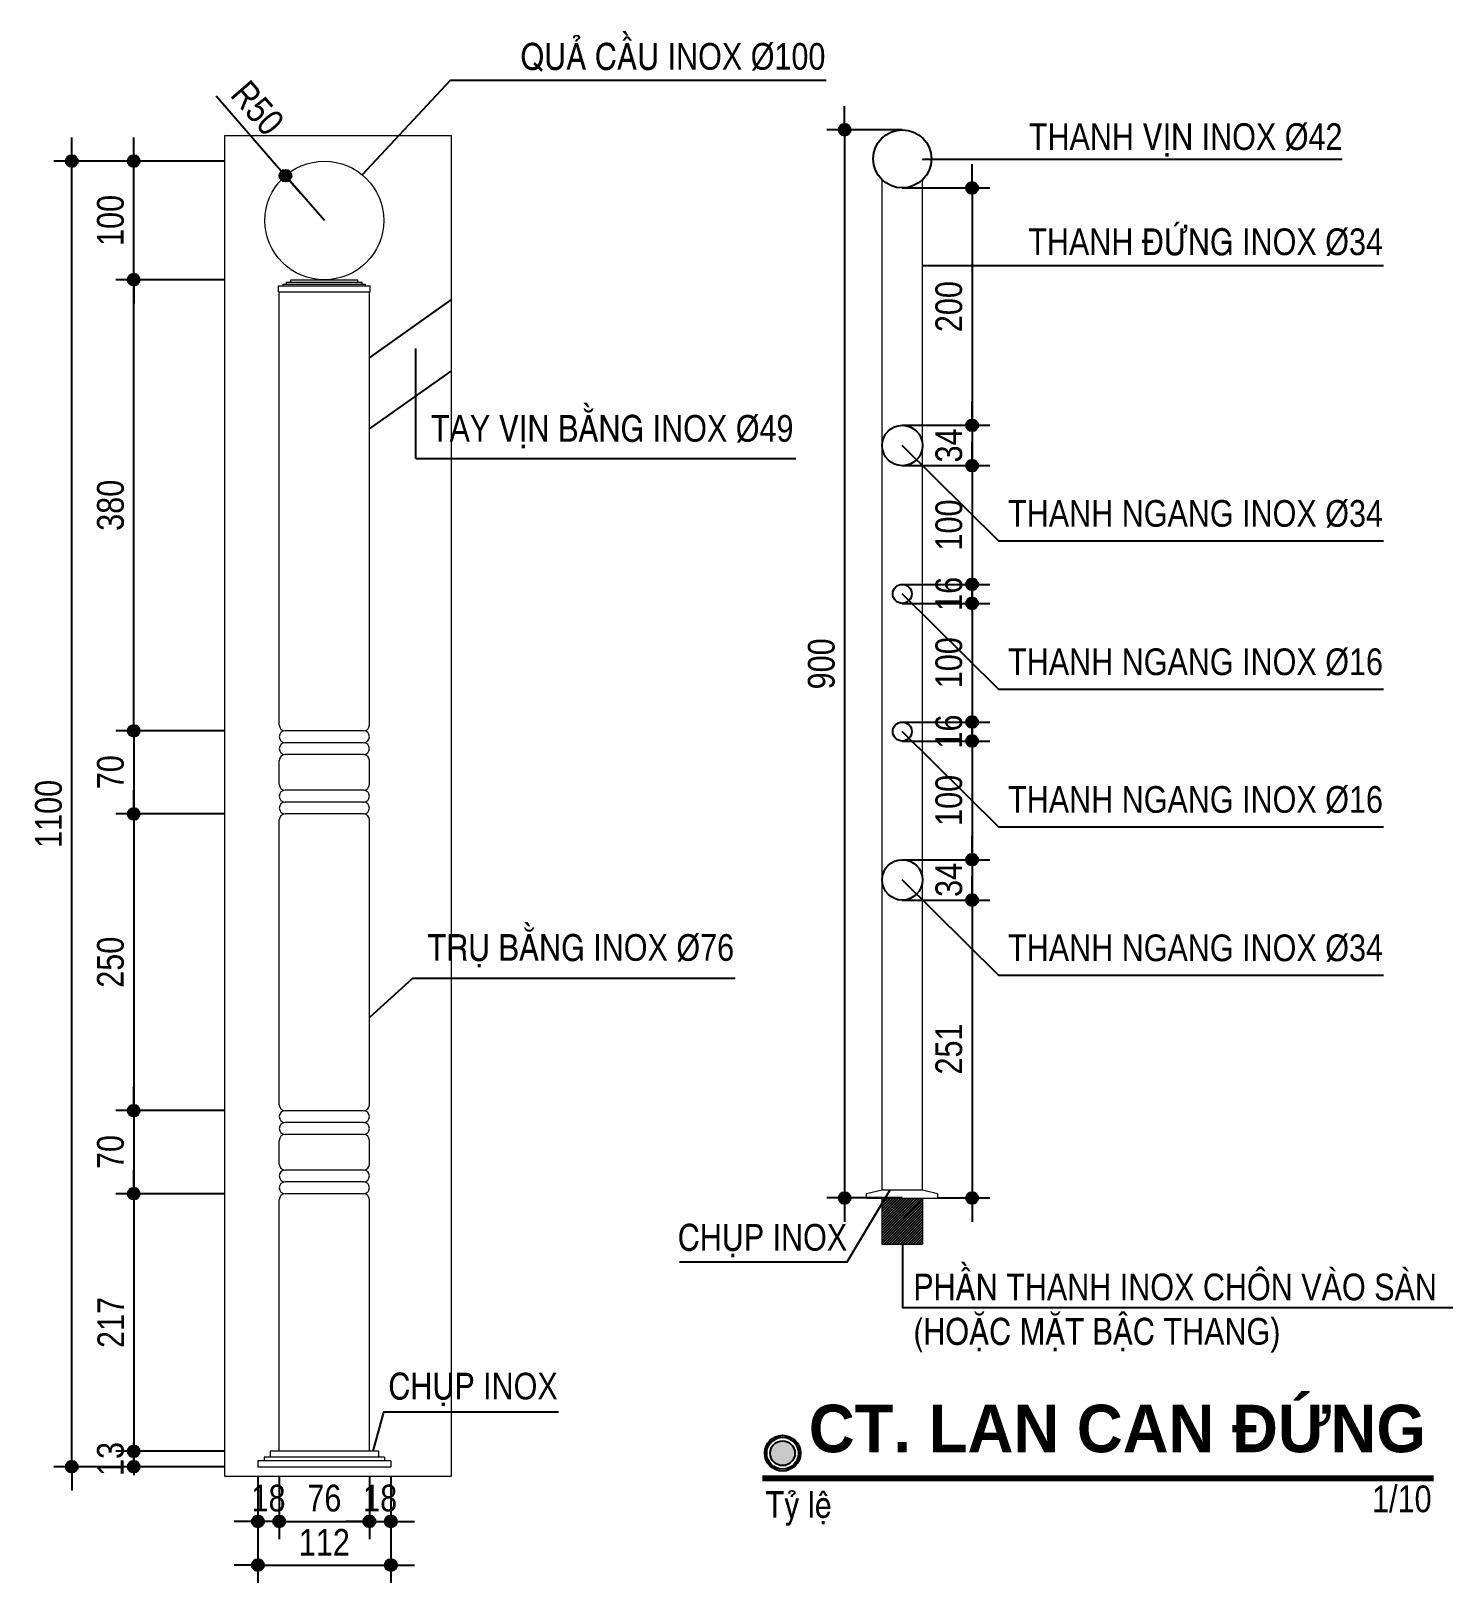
# Model space of a CAD drawing. Header units: millimetres. Extents: x 15144 to 68983, y 5333 to 52444.
# Drawn here: x 39864 to 51843, y 24229 to 37304 of the extents above; entities that cross this region are included whole.
import ezdxf

# ---------------------------------------------------------------- set-up
doc = ezdxf.new("R2010")
doc.units = ezdxf.units.MM
doc.linetypes.add('ACAD_ISO02W100', pattern=[15, 12, -3])
doc.linetypes.add('HIDDEN', pattern=[0.375, 0.25, -0.125])
for name, color, linetype in [('DIM', 1, 'Continuous'), ('HACTH', 8, 'Continuous'), ('netthay', 2, 'Continuous'), ('TEXT', 7, 'Continuous'), ('TUONG', 131, 'Continuous')]:
    doc.layers.add(name, color=color, linetype=linetype)
doc.layers.add('NET-THAY', color=2, linetype='Continuous', lineweight=13)
doc.layers.add('TRUC', color=24, linetype='Continuous', lineweight=0)
doc.styles.add('SWISS-CONDENSE', font='')
doc.styles.add('VNI-HELVE-CONDENSEN', font='')
doc.styles.get('SWISS-CONDENSE').set_extended_font_data('VNI-Swiss-Condense')
doc.styles.get('VNI-HELVE-CONDENSEN').set_extended_font_data('VNI-Helve-Condense')
doc.dimstyles.new('D10', dxfattribs={"dimtxt": 225, "dimasz": 2, "dimexe": 150, "dimexo": 0, "dimgap": 80, "dimtad": 1, "dimlfac": 0.1, "dimzin": 13, "dimdsep": 46, "dimtxsty": 'VNI-HELVE-CONDENSEN', "dimblk": 'D50', "dimcen": 0, "dimclrd": 1, "dimclre": 1, "dimclrt": 7, "dimadec": 0, "dimazin": 0, "dimtfac": 1, "dimtmove": 0, "dimatfit": 3, "dimldrblk": 'D50', "dimfxl": 1, "dimtolj": 1, "dimtzin": 13, "dimarcsym": 0})

# ---------------------------------------------------------------- blocks, each defined once
blk = doc.blocks.new('D50')
at = {"layer": 'DIM'}
blk.add_hatch(color=256, dxfattribs=at).paths.add_polyline_path([(25, 0, 1), (-25, 0, 1)])
blk.add_line((25, 0), (100, 0), dxfattribs=at)
blk.add_circle((0, 0), 25, dxfattribs=at)
blk = doc.blocks.new('*D464')
at = {"layer": 'DEFPOINTS', "color": 0, "transparency": 16777216}
for p in [(47204, 35982), (47204, 33982), (47792, 33982)]:
    blk.add_point(p, dxfattribs=at)
at = {"layer": 'DIM', "color": 1, "lineweight": -2, "transparency": 16777216}
for p, q in [((47204, 35982), (47942, 35982)), ((47792, 35980), (47792, 33984)), ((47204, 33982), (47942, 33982))]:
    blk.add_line(p, q, dxfattribs=at)
at = {"layer": 'DIM', "color": 1, "lineweight": -2, "transparency": 16777216, "xscale": 2, "yscale": 2, "zscale": 2}
for p, rotation in [((47792, 35982), 90), ((47792, 33982), 270)]:
    blk.add_blockref('D50', p, dxfattribs=dict(at, rotation=rotation))
at = {"layer": 'DIM', "color": 7, "transparency": 16777216, "insert": (47597, 34982), "char_height": 225, "attachment_point": 5, "rotation": 90, "style": 'VNI-HELVE-CONDENSEN'}
blk.add_mtext('\\A1;200', dxfattribs=at)
blk = doc.blocks.new('*D465')
at = {"layer": 'DEFPOINTS', "color": 0, "transparency": 16777216}
for p in [(47204, 33982), (47204, 33642), (47792, 33642)]:
    blk.add_point(p, dxfattribs=at)
at = {"layer": 'DIM', "color": 1, "lineweight": -2, "transparency": 16777216}
for p, q in [((47204, 33982), (47942, 33982)), ((47792, 33980), (47792, 33644)), ((47204, 33642), (47942, 33642))]:
    blk.add_line(p, q, dxfattribs=at)
at = {"layer": 'DIM', "color": 1, "lineweight": -2, "transparency": 16777216, "xscale": 2, "yscale": 2, "zscale": 2}
for p, rotation in [((47792, 33982), 90), ((47792, 33642), 270)]:
    blk.add_blockref('D50', p, dxfattribs=dict(at, rotation=rotation))
at = {"layer": 'DIM', "color": 7, "transparency": 16777216, "insert": (47597, 33812), "char_height": 225, "attachment_point": 5, "rotation": 90, "style": 'VNI-HELVE-CONDENSEN'}
blk.add_mtext('\\A1;34', dxfattribs=at)
blk = doc.blocks.new('*D466')
at = {"layer": 'DEFPOINTS', "color": 0, "transparency": 16777216}
for p in [(47204, 33642), (47204, 32642), (47792, 32642)]:
    blk.add_point(p, dxfattribs=at)
at = {"layer": 'DIM', "color": 1, "lineweight": -2, "transparency": 16777216}
for p, q in [((47204, 33642), (47942, 33642)), ((47792, 33640), (47792, 32644)), ((47204, 32642), (47942, 32642))]:
    blk.add_line(p, q, dxfattribs=at)
at = {"layer": 'DIM', "color": 1, "lineweight": -2, "transparency": 16777216, "xscale": 2, "yscale": 2, "zscale": 2}
for p, rotation in [((47792, 33642), 90), ((47792, 32642), 270)]:
    blk.add_blockref('D50', p, dxfattribs=dict(at, rotation=rotation))
at = {"layer": 'DIM', "color": 7, "transparency": 16777216, "insert": (47597, 33142), "char_height": 225, "attachment_point": 5, "rotation": 90, "style": 'VNI-HELVE-CONDENSEN'}
blk.add_mtext('\\A1;100', dxfattribs=at)
blk = doc.blocks.new('*D467')
at = {"layer": 'DEFPOINTS', "color": 0, "transparency": 16777216}
for p in [(47204, 32642), (47204, 32482), (47792, 32482)]:
    blk.add_point(p, dxfattribs=at)
at = {"layer": 'DIM', "color": 1, "lineweight": -2, "transparency": 16777216}
for p, q in [((47204, 32642), (47942, 32642)), ((47792, 32644), (47792, 32646)), ((47792, 32642), (47792, 32482)), ((47204, 32482), (47942, 32482)), ((47792, 32480), (47792, 32478))]:
    blk.add_line(p, q, dxfattribs=at)
at = {"layer": 'DIM', "color": 1, "lineweight": -2, "transparency": 16777216, "xscale": 2, "yscale": 2, "zscale": 2}
for p, rotation in [((47792, 32642), 270), ((47792, 32482), 90)]:
    blk.add_blockref('D50', p, dxfattribs=dict(at, rotation=rotation))
at = {"layer": 'DIM', "color": 7, "transparency": 16777216, "insert": (47597, 32562), "char_height": 225, "attachment_point": 5, "rotation": 90, "style": 'VNI-HELVE-CONDENSEN'}
blk.add_mtext('\\A1;16', dxfattribs=at)
blk = doc.blocks.new('*D468')
at = {"layer": 'DEFPOINTS', "color": 0, "transparency": 16777216}
for p in [(47204, 32482), (47204, 31482), (47792, 31482)]:
    blk.add_point(p, dxfattribs=at)
at = {"layer": 'DIM', "color": 1, "lineweight": -2, "transparency": 16777216}
for p, q in [((47204, 32482), (47942, 32482)), ((47792, 32480), (47792, 31484)), ((47204, 31482), (47942, 31482))]:
    blk.add_line(p, q, dxfattribs=at)
at = {"layer": 'DIM', "color": 1, "lineweight": -2, "transparency": 16777216, "xscale": 2, "yscale": 2, "zscale": 2}
for p, rotation in [((47792, 32482), 90), ((47792, 31482), 270)]:
    blk.add_blockref('D50', p, dxfattribs=dict(at, rotation=rotation))
at = {"layer": 'DIM', "color": 7, "transparency": 16777216, "insert": (47597, 31982), "char_height": 225, "attachment_point": 5, "rotation": 90, "style": 'VNI-HELVE-CONDENSEN'}
blk.add_mtext('\\A1;100', dxfattribs=at)
blk = doc.blocks.new('*D469')
at = {"layer": 'DEFPOINTS', "color": 0, "transparency": 16777216}
for p in [(47204, 31482), (47204, 31322), (47792, 31322)]:
    blk.add_point(p, dxfattribs=at)
at = {"layer": 'DIM', "color": 1, "lineweight": -2, "transparency": 16777216}
for p, q in [((47204, 31482), (47942, 31482)), ((47792, 31484), (47792, 31486)), ((47792, 31482), (47792, 31322)), ((47204, 31322), (47942, 31322)), ((47792, 31320), (47792, 31318))]:
    blk.add_line(p, q, dxfattribs=at)
at = {"layer": 'DIM', "color": 1, "lineweight": -2, "transparency": 16777216, "xscale": 2, "yscale": 2, "zscale": 2}
for p, rotation in [((47792, 31482), 270), ((47792, 31322), 90)]:
    blk.add_blockref('D50', p, dxfattribs=dict(at, rotation=rotation))
at = {"layer": 'DIM', "color": 7, "transparency": 16777216, "insert": (47597, 31402), "char_height": 225, "attachment_point": 5, "rotation": 90, "style": 'VNI-HELVE-CONDENSEN'}
blk.add_mtext('\\A1;16', dxfattribs=at)
blk = doc.blocks.new('*D470')
at = {"layer": 'DEFPOINTS', "color": 0, "transparency": 16777216}
for p in [(47204, 31322), (47204, 30322), (47792, 30322)]:
    blk.add_point(p, dxfattribs=at)
at = {"layer": 'DIM', "color": 1, "lineweight": -2, "transparency": 16777216}
for p, q in [((47204, 31322), (47942, 31322)), ((47792, 31320), (47792, 30324)), ((47204, 30322), (47942, 30322))]:
    blk.add_line(p, q, dxfattribs=at)
at = {"layer": 'DIM', "color": 1, "lineweight": -2, "transparency": 16777216, "xscale": 2, "yscale": 2, "zscale": 2}
for p, rotation in [((47792, 31322), 90), ((47792, 30322), 270)]:
    blk.add_blockref('D50', p, dxfattribs=dict(at, rotation=rotation))
at = {"layer": 'DIM', "color": 7, "transparency": 16777216, "insert": (47597, 30822), "char_height": 225, "attachment_point": 5, "rotation": 90, "style": 'VNI-HELVE-CONDENSEN'}
blk.add_mtext('\\A1;100', dxfattribs=at)
blk = doc.blocks.new('*D471')
at = {"layer": 'DEFPOINTS', "color": 0, "transparency": 16777216}
for p in [(47204, 30322), (47204, 29982), (47792, 29982)]:
    blk.add_point(p, dxfattribs=at)
at = {"layer": 'DIM', "color": 1, "lineweight": -2, "transparency": 16777216}
for p, q in [((47204, 30322), (47942, 30322)), ((47792, 30320), (47792, 29984)), ((47204, 29982), (47942, 29982))]:
    blk.add_line(p, q, dxfattribs=at)
at = {"layer": 'DIM', "color": 1, "lineweight": -2, "transparency": 16777216, "xscale": 2, "yscale": 2, "zscale": 2}
for p, rotation in [((47792, 30322), 90), ((47792, 29982), 270)]:
    blk.add_blockref('D50', p, dxfattribs=dict(at, rotation=rotation))
at = {"layer": 'DIM', "color": 7, "transparency": 16777216, "insert": (47597, 30152), "char_height": 225, "attachment_point": 5, "rotation": 90, "style": 'VNI-HELVE-CONDENSEN'}
blk.add_mtext('\\A1;34', dxfattribs=at)
blk = doc.blocks.new('*D472')
at = {"layer": 'DEFPOINTS', "color": 0, "transparency": 16777216}
for p in [(47204, 29982), (47502, 27472), (47792, 27472)]:
    blk.add_point(p, dxfattribs=at)
at = {"layer": 'DIM', "color": 1, "lineweight": -2, "transparency": 16777216}
for p, q in [((47204, 29982), (47942, 29982)), ((47792, 29980), (47792, 27474)), ((47502, 27472), (47942, 27472))]:
    blk.add_line(p, q, dxfattribs=at)
at = {"layer": 'DIM', "color": 1, "lineweight": -2, "transparency": 16777216, "xscale": 2, "yscale": 2, "zscale": 2}
for p, rotation in [((47792, 29982), 90), ((47792, 27472), 270)]:
    blk.add_blockref('D50', p, dxfattribs=dict(at, rotation=rotation))
at = {"layer": 'DIM', "color": 7, "transparency": 16777216, "insert": (47597, 28727), "char_height": 225, "attachment_point": 5, "rotation": 90, "style": 'VNI-HELVE-CONDENSEN'}
blk.add_mtext('\\A1;251', dxfattribs=at)
blk = doc.blocks.new('*D473')
at = {"layer": 'DEFPOINTS', "color": 0, "transparency": 16777216}
for p in [(47204, 36472), (46718, 27472), (47204, 27472)]:
    blk.add_point(p, dxfattribs=at)
at = {"layer": 'DIM', "color": 1, "lineweight": -2, "transparency": 16777216}
for p, q in [((47204, 36472), (46568, 36472)), ((46718, 36470), (46718, 27474)), ((47204, 27472), (46568, 27472))]:
    blk.add_line(p, q, dxfattribs=at)
at = {"layer": 'DIM', "color": 1, "lineweight": -2, "transparency": 16777216, "xscale": 2, "yscale": 2, "zscale": 2}
for p, rotation in [((46718, 36472), 90), ((46718, 27472), 270)]:
    blk.add_blockref('D50', p, dxfattribs=dict(at, rotation=rotation))
at = {"layer": 'DIM', "color": 7, "transparency": 16777216, "insert": (46523, 31972), "char_height": 225, "attachment_point": 5, "rotation": 90, "style": 'VNI-HELVE-CONDENSEN'}
blk.add_mtext('\\A1;900', dxfattribs=at)
blk = doc.blocks.new('*D506')
at = {"layer": 'DEFPOINTS', "color": 0, "linetype": 'ACAD_ISO02W100', "ltscale": 1000, "transparency": 16777216}
for p in [(42007, 36085), (42335, 35708)]:
    blk.add_point(p, dxfattribs=at)
at = {"layer": 'DIM', "color": 1, "linetype": 'ACAD_ISO02W100', "lineweight": -2, "ltscale": 1000, "transparency": 16777216}
for p, q in [((41425, 36757), (42006, 36087)), ((42335, 35708), (42007, 36085))]:
    blk.add_line(p, q, dxfattribs=at)
at = {"layer": 'DIM', "color": 1, "linetype": 'ACAD_ISO02W100', "lineweight": -2, "ltscale": 1000, "transparency": 16777216, "xscale": 2, "yscale": 2, "zscale": 2, "rotation": 310.923132123354}
blk.add_blockref('D50', (42007, 36085), dxfattribs=at)
at = {"layer": 'DIM', "color": 7, "linetype": 'ACAD_ISO02W100', "ltscale": 1000, "transparency": 16777216, "insert": (41772, 36655), "char_height": 225, "attachment_point": 5, "rotation": 310.9231, "style": 'VNI-HELVE-CONDENSEN'}
blk.add_mtext('\\A1;R50', dxfattribs=at)
blk = doc.blocks.new('*D507')
at = {"layer": 'DEFPOINTS', "color": 0, "linetype": 'ACAD_ISO02W100', "ltscale": 1000, "transparency": 16777216}
for p in [(40729, 36208), (41496, 36208), (41496, 35208)]:
    blk.add_point(p, dxfattribs=at)
at = {"layer": 'DIM', "color": 1, "linetype": 'ACAD_ISO02W100', "lineweight": -2, "ltscale": 1000, "transparency": 16777216}
for p, q in [((41496, 36208), (40579, 36208)), ((40729, 35210), (40729, 36206)), ((41496, 35208), (40579, 35208))]:
    blk.add_line(p, q, dxfattribs=at)
at = {"layer": 'DIM', "color": 1, "linetype": 'ACAD_ISO02W100', "lineweight": -2, "ltscale": 1000, "transparency": 16777216, "xscale": 2, "yscale": 2, "zscale": 2}
for p, rotation in [((40729, 36208), 90), ((40729, 35208), 270)]:
    blk.add_blockref('D50', p, dxfattribs=dict(at, rotation=rotation))
at = {"layer": 'DIM', "color": 7, "linetype": 'ACAD_ISO02W100', "ltscale": 1000, "transparency": 16777216, "insert": (40534, 35708), "char_height": 225, "attachment_point": 5, "rotation": 90, "style": 'VNI-HELVE-CONDENSEN'}
blk.add_mtext('\\A1;100', dxfattribs=at)
blk = doc.blocks.new('*D508')
at = {"layer": 'DEFPOINTS', "color": 0, "linetype": 'ACAD_ISO02W100', "ltscale": 1000, "transparency": 16777216}
for p in [(41955, 25126), (42715, 25126), (42715, 24747)]:
    blk.add_point(p, dxfattribs=at)
at = {"layer": 'DIM', "color": 1, "linetype": 'ACAD_ISO02W100', "lineweight": -2, "ltscale": 1000, "transparency": 16777216}
for p, q in [((41955, 25126), (41955, 24597)), ((42715, 25126), (42715, 24597)), ((41957, 24747), (42713, 24747))]:
    blk.add_line(p, q, dxfattribs=at)
at = {"layer": 'DIM', "color": 1, "linetype": 'ACAD_ISO02W100', "lineweight": -2, "ltscale": 1000, "transparency": 16777216, "xscale": 2, "yscale": 2, "zscale": 2, "rotation": 180}
blk.add_blockref('D50', (41955, 24747), dxfattribs=at)
at = {"layer": 'DIM', "color": 1, "linetype": 'ACAD_ISO02W100', "lineweight": -2, "ltscale": 1000, "transparency": 16777216, "xscale": 2, "yscale": 2, "zscale": 2}
blk.add_blockref('D50', (42715, 24747), dxfattribs=at)
at = {"layer": 'DIM', "color": 7, "linetype": 'ACAD_ISO02W100', "ltscale": 1000, "transparency": 16777216, "insert": (42335, 24942), "char_height": 225, "attachment_point": 5, "style": 'VNI-HELVE-CONDENSEN'}
blk.add_mtext('\\A1;76', dxfattribs=at)
blk = doc.blocks.new('*D509')
at = {"layer": 'DEFPOINTS', "color": 0, "linetype": 'ACAD_ISO02W100', "ltscale": 1000, "transparency": 16777216}
for p in [(40729, 35208), (41496, 35208), (41496, 31408)]:
    blk.add_point(p, dxfattribs=at)
at = {"layer": 'DIM', "color": 1, "linetype": 'ACAD_ISO02W100', "lineweight": -2, "ltscale": 1000, "transparency": 16777216}
for p, q in [((41496, 35208), (40579, 35208)), ((40729, 31410), (40729, 35206)), ((41496, 31408), (40579, 31408))]:
    blk.add_line(p, q, dxfattribs=at)
at = {"layer": 'DIM', "color": 1, "linetype": 'ACAD_ISO02W100', "lineweight": -2, "ltscale": 1000, "transparency": 16777216, "xscale": 2, "yscale": 2, "zscale": 2}
for p, rotation in [((40729, 35208), 90), ((40729, 31408), 270)]:
    blk.add_blockref('D50', p, dxfattribs=dict(at, rotation=rotation))
at = {"layer": 'DIM', "color": 7, "linetype": 'ACAD_ISO02W100', "ltscale": 1000, "transparency": 16777216, "insert": (40534, 33308), "char_height": 225, "attachment_point": 5, "rotation": 90, "style": 'VNI-HELVE-CONDENSEN'}
blk.add_mtext('\\A1;380', dxfattribs=at)
blk = doc.blocks.new('*D510')
at = {"layer": 'DEFPOINTS', "color": 0, "linetype": 'ACAD_ISO02W100', "ltscale": 1000, "transparency": 16777216}
for p in [(40207, 36208), (41496, 36208), (40673, 25208)]:
    blk.add_point(p, dxfattribs=at)
at = {"layer": 'DIM', "color": 1, "linetype": 'ACAD_ISO02W100', "lineweight": -2, "ltscale": 1000, "transparency": 16777216}
for p, q in [((41496, 36208), (40057, 36208)), ((40207, 25210), (40207, 36206)), ((40673, 25208), (40057, 25208))]:
    blk.add_line(p, q, dxfattribs=at)
at = {"layer": 'DIM', "color": 1, "linetype": 'ACAD_ISO02W100', "lineweight": -2, "ltscale": 1000, "transparency": 16777216, "xscale": 2, "yscale": 2, "zscale": 2}
for p, rotation in [((40207, 36208), 90), ((40207, 25208), 270)]:
    blk.add_blockref('D50', p, dxfattribs=dict(at, rotation=rotation))
at = {"layer": 'DIM', "color": 7, "linetype": 'ACAD_ISO02W100', "ltscale": 1000, "transparency": 16777216, "insert": (40012, 30708), "char_height": 225, "attachment_point": 5, "rotation": 90, "style": 'VNI-HELVE-CONDENSEN'}
blk.add_mtext('\\A1;1100', dxfattribs=at)
blk = doc.blocks.new('*D511')
at = {"layer": 'DEFPOINTS', "color": 0, "linetype": 'ACAD_ISO02W100', "ltscale": 1000, "transparency": 16777216}
for p in [(41496, 31408), (40729, 30708), (41496, 30708)]:
    blk.add_point(p, dxfattribs=at)
at = {"layer": 'DIM', "color": 1, "linetype": 'ACAD_ISO02W100', "lineweight": -2, "ltscale": 1000, "transparency": 16777216}
for p, q in [((41496, 31408), (40579, 31408)), ((40729, 31406), (40729, 30710)), ((41496, 30708), (40579, 30708))]:
    blk.add_line(p, q, dxfattribs=at)
at = {"layer": 'DIM', "color": 1, "linetype": 'ACAD_ISO02W100', "lineweight": -2, "ltscale": 1000, "transparency": 16777216, "xscale": 2, "yscale": 2, "zscale": 2}
for p, rotation in [((40729, 31408), 90), ((40729, 30708), 270)]:
    blk.add_blockref('D50', p, dxfattribs=dict(at, rotation=rotation))
at = {"layer": 'DIM', "color": 7, "linetype": 'ACAD_ISO02W100', "ltscale": 1000, "transparency": 16777216, "insert": (40534, 31059), "char_height": 225, "attachment_point": 5, "rotation": 90, "style": 'VNI-HELVE-CONDENSEN'}
blk.add_mtext('\\A1;70', dxfattribs=at)
blk = doc.blocks.new('*D512')
at = {"layer": 'DEFPOINTS', "color": 0, "linetype": 'ACAD_ISO02W100', "ltscale": 1000, "transparency": 16777216}
for p in [(41496, 30708), (40729, 28208), (41496, 28208)]:
    blk.add_point(p, dxfattribs=at)
at = {"layer": 'DIM', "color": 1, "linetype": 'ACAD_ISO02W100', "lineweight": -2, "ltscale": 1000, "transparency": 16777216}
for p, q in [((41496, 30708), (40579, 30708)), ((40729, 30706), (40729, 28210)), ((41496, 28208), (40579, 28208))]:
    blk.add_line(p, q, dxfattribs=at)
at = {"layer": 'DIM', "color": 1, "linetype": 'ACAD_ISO02W100', "lineweight": -2, "ltscale": 1000, "transparency": 16777216, "xscale": 2, "yscale": 2, "zscale": 2}
for p, rotation in [((40729, 30708), 90), ((40729, 28208), 270)]:
    blk.add_blockref('D50', p, dxfattribs=dict(at, rotation=rotation))
at = {"layer": 'DIM', "color": 7, "linetype": 'ACAD_ISO02W100', "ltscale": 1000, "transparency": 16777216, "insert": (40534, 29458), "char_height": 225, "attachment_point": 5, "rotation": 90, "style": 'VNI-HELVE-CONDENSEN'}
blk.add_mtext('\\A1;250', dxfattribs=at)
blk = doc.blocks.new('*D513')
at = {"layer": 'DEFPOINTS', "color": 0, "linetype": 'ACAD_ISO02W100', "ltscale": 1000, "transparency": 16777216}
for p in [(41496, 28208), (40729, 27508), (41496, 27508)]:
    blk.add_point(p, dxfattribs=at)
at = {"layer": 'DIM', "color": 1, "linetype": 'ACAD_ISO02W100', "lineweight": -2, "ltscale": 1000, "transparency": 16777216}
for p, q in [((41496, 28208), (40579, 28208)), ((40729, 28206), (40729, 27510)), ((41496, 27508), (40579, 27508))]:
    blk.add_line(p, q, dxfattribs=at)
at = {"layer": 'DIM', "color": 1, "linetype": 'ACAD_ISO02W100', "lineweight": -2, "ltscale": 1000, "transparency": 16777216, "xscale": 2, "yscale": 2, "zscale": 2}
for p, rotation in [((40729, 28208), 90), ((40729, 27508), 270)]:
    blk.add_blockref('D50', p, dxfattribs=dict(at, rotation=rotation))
at = {"layer": 'DIM', "color": 7, "linetype": 'ACAD_ISO02W100', "ltscale": 1000, "transparency": 16777216, "insert": (40534, 27859), "char_height": 225, "attachment_point": 5, "rotation": 90, "style": 'VNI-HELVE-CONDENSEN'}
blk.add_mtext('\\A1;70', dxfattribs=at)
blk = doc.blocks.new('*D514')
at = {"layer": 'DEFPOINTS', "color": 0, "linetype": 'ACAD_ISO02W100', "ltscale": 1000, "transparency": 16777216}
for p in [(41496, 27508), (40729, 25338), (41088, 25338)]:
    blk.add_point(p, dxfattribs=at)
at = {"layer": 'DIM', "color": 1, "linetype": 'ACAD_ISO02W100', "lineweight": -2, "ltscale": 1000, "transparency": 16777216}
for p, q in [((41496, 27508), (40579, 27508)), ((40729, 27506), (40729, 25340)), ((41088, 25338), (40579, 25338))]:
    blk.add_line(p, q, dxfattribs=at)
at = {"layer": 'DIM', "color": 1, "linetype": 'ACAD_ISO02W100', "lineweight": -2, "ltscale": 1000, "transparency": 16777216, "xscale": 2, "yscale": 2, "zscale": 2}
for p, rotation in [((40729, 27508), 90), ((40729, 25338), 270)]:
    blk.add_blockref('D50', p, dxfattribs=dict(at, rotation=rotation))
at = {"layer": 'DIM', "color": 7, "linetype": 'ACAD_ISO02W100', "ltscale": 1000, "transparency": 16777216, "insert": (40536, 26423), "char_height": 225, "attachment_point": 5, "rotation": 90, "style": 'VNI-HELVE-CONDENSEN'}
blk.add_mtext('\\A1;217', dxfattribs=at)
blk = doc.blocks.new('*D515')
at = {"layer": 'DEFPOINTS', "color": 0, "linetype": 'ACAD_ISO02W100', "ltscale": 1000, "transparency": 16777216}
for p in [(41496, 25338), (40729, 25208), (41496, 25208)]:
    blk.add_point(p, dxfattribs=at)
at = {"layer": 'DIM', "color": 1, "linetype": 'ACAD_ISO02W100', "lineweight": -2, "ltscale": 1000, "transparency": 16777216}
for p, q in [((41496, 25338), (40579, 25338)), ((40729, 25340), (40729, 25342)), ((40729, 25338), (40729, 25208)), ((41496, 25208), (40579, 25208)), ((40729, 25206), (40729, 25204))]:
    blk.add_line(p, q, dxfattribs=at)
at = {"layer": 'DIM', "color": 1, "linetype": 'ACAD_ISO02W100', "lineweight": -2, "ltscale": 1000, "transparency": 16777216, "xscale": 2, "yscale": 2, "zscale": 2}
for p, rotation in [((40729, 25208), 90), ((40729, 25338), 270)]:
    blk.add_blockref('D50', p, dxfattribs=dict(at, rotation=rotation))
at = {"layer": 'DIM', "color": 7, "linetype": 'ACAD_ISO02W100', "ltscale": 1000, "transparency": 16777216, "insert": (40534, 25273), "char_height": 225, "attachment_point": 5, "rotation": 90, "style": 'VNI-HELVE-CONDENSEN'}
blk.add_mtext('\\A1;13', dxfattribs=at)
blk = doc.blocks.new('*D516')
at = {"layer": 'DEFPOINTS', "color": 0, "linetype": 'ACAD_ISO02W100', "ltscale": 1000, "transparency": 16777216}
for p in [(42715, 25126), (42895, 25126), (42895, 24747)]:
    blk.add_point(p, dxfattribs=at)
at = {"layer": 'DIM', "color": 1, "linetype": 'ACAD_ISO02W100', "lineweight": -2, "ltscale": 1000, "transparency": 16777216}
for p, q in [((42715, 25126), (42715, 24597)), ((42895, 25126), (42895, 24597)), ((42717, 24747), (42893, 24747))]:
    blk.add_line(p, q, dxfattribs=at)
at = {"layer": 'DIM', "color": 1, "linetype": 'ACAD_ISO02W100', "lineweight": -2, "ltscale": 1000, "transparency": 16777216, "xscale": 2, "yscale": 2, "zscale": 2, "rotation": 180}
blk.add_blockref('D50', (42715, 24747), dxfattribs=at)
at = {"layer": 'DIM', "color": 1, "linetype": 'ACAD_ISO02W100', "lineweight": -2, "ltscale": 1000, "transparency": 16777216, "xscale": 2, "yscale": 2, "zscale": 2}
blk.add_blockref('D50', (42895, 24747), dxfattribs=at)
at = {"layer": 'DIM', "color": 7, "linetype": 'ACAD_ISO02W100', "ltscale": 1000, "transparency": 16777216, "insert": (42805, 24942), "char_height": 225, "attachment_point": 5, "style": 'VNI-HELVE-CONDENSEN'}
blk.add_mtext('\\A1;18', dxfattribs=at)
blk = doc.blocks.new('*D517')
at = {"layer": 'DEFPOINTS', "color": 0, "linetype": 'ACAD_ISO02W100', "ltscale": 1000, "transparency": 16777216}
for p in [(41775, 25126), (41955, 25126), (41775, 24747)]:
    blk.add_point(p, dxfattribs=at)
at = {"layer": 'DIM', "color": 1, "linetype": 'ACAD_ISO02W100', "lineweight": -2, "ltscale": 1000, "transparency": 16777216}
for p, q in [((41775, 25126), (41775, 24597)), ((41955, 25126), (41955, 24597)), ((41953, 24747), (41777, 24747))]:
    blk.add_line(p, q, dxfattribs=at)
at = {"layer": 'DIM', "color": 1, "linetype": 'ACAD_ISO02W100', "lineweight": -2, "ltscale": 1000, "transparency": 16777216, "xscale": 2, "yscale": 2, "zscale": 2, "rotation": 180}
blk.add_blockref('D50', (41775, 24747), dxfattribs=at)
at = {"layer": 'DIM', "color": 1, "linetype": 'ACAD_ISO02W100', "lineweight": -2, "ltscale": 1000, "transparency": 16777216, "xscale": 2, "yscale": 2, "zscale": 2}
blk.add_blockref('D50', (41955, 24747), dxfattribs=at)
at = {"layer": 'DIM', "color": 7, "linetype": 'ACAD_ISO02W100', "ltscale": 1000, "transparency": 16777216, "insert": (41865, 24942), "char_height": 225, "attachment_point": 5, "style": 'VNI-HELVE-CONDENSEN'}
blk.add_mtext('\\A1;18', dxfattribs=at)
blk = doc.blocks.new('*D518')
at = {"layer": 'DEFPOINTS', "color": 0, "linetype": 'ACAD_ISO02W100', "ltscale": 1000, "transparency": 16777216}
for p in [(41775, 24810), (42895, 24810), (42895, 24379)]:
    blk.add_point(p, dxfattribs=at)
at = {"layer": 'DIM', "color": 1, "linetype": 'ACAD_ISO02W100', "lineweight": -2, "ltscale": 1000, "transparency": 16777216}
for p, q in [((41775, 24810), (41775, 24229)), ((42895, 24810), (42895, 24229)), ((41777, 24379), (42893, 24379))]:
    blk.add_line(p, q, dxfattribs=at)
at = {"layer": 'DIM', "color": 1, "linetype": 'ACAD_ISO02W100', "lineweight": -2, "ltscale": 1000, "transparency": 16777216, "xscale": 2, "yscale": 2, "zscale": 2, "rotation": 180}
blk.add_blockref('D50', (41775, 24379), dxfattribs=at)
at = {"layer": 'DIM', "color": 1, "linetype": 'ACAD_ISO02W100', "lineweight": -2, "ltscale": 1000, "transparency": 16777216, "xscale": 2, "yscale": 2, "zscale": 2}
blk.add_blockref('D50', (42895, 24379), dxfattribs=at)
at = {"layer": 'DIM', "color": 7, "linetype": 'ACAD_ISO02W100', "ltscale": 1000, "transparency": 16777216, "insert": (42335, 24571), "char_height": 225, "attachment_point": 5, "style": 'VNI-HELVE-CONDENSEN'}
blk.add_mtext('\\A1;112', dxfattribs=at)

msp = doc.modelspace()

# ---------------------------------------------------------------- hatches: boundary and pattern name
at = {"layer": 'DIM'}
msp.add_hatch(color=256, dxfattribs=at).paths.add_polyline_path([(46299.625, 25321.884, 1), (46090.585, 25321.884, 1)])
at = {"layer": 'HACTH', "ltscale": 1000}
h = msp.add_hatch(dxfattribs=at)
h.set_pattern_fill('ANSI31', color=256, scale=5, style=0)
h.set_pattern_definition([(45, (-908858.755, 266759.125), (-11.22532015, 11.22532015), [])])
h.paths.add_polyline_path([(47373.667, 27471.84), (47033.667, 27471.84), (47033.667, 27081.03), (47373.667, 27081.03)])

# ---------------------------------------------------------------- linework, layer by layer
at = {"layer": 'DIM', "color": 7, "linetype": 'Continuous'}
for radius in [150.491, 133.77, 104.52]:
    msp.add_circle((46195.105, 25321.884), radius, dxfattribs=at)
at = {"layer": 'NET-THAY', "ltscale": 1000}
for p, q in [((47033.667, 27539.667), (47033.667, 36050.418)), ((47373.667, 27539.667), (47373.667, 36050.418)), ((42894.829, 25257.559), (41774.829, 25257.559)), ((41774.829, 25257.559), (41774.829, 25207.559)), ((42841.657, 25287.559), (41828.001, 25287.559)), ((41828.001, 25287.559), (41828.001, 25257.559)), ((42791.606, 25337.559), (41878.052, 25337.559)), ((41878.052, 25337.559), (41878.052, 25287.559)), ((42791.606, 25337.559), (42791.606, 25287.559)), ((42841.657, 25287.559), (42841.657, 25257.559)), ((42894.829, 25257.559), (42894.829, 25207.559)), ((41774.829, 25207.559), (42894.829, 25207.559))]:
    msp.add_line(p, q, dxfattribs=at)
at = {"layer": 'NET-THAY', "linetype": 'ByBlock', "ltscale": 10}
for p, q in [((42015.438, 35188.61), (42654.22, 35188.61)), ((42015.438, 35171.53), (42015.438, 35188.61)), ((42052.739, 35207.559), (42616.918, 35207.559)), ((42052.739, 35188.61), (42052.739, 35207.559)), ((42616.918, 35188.61), (42616.918, 35207.559)), ((42654.22, 35171.53), (42654.22, 35188.61)), ((41949.367, 35157.559), (42720.29, 35157.559)), ((41949.367, 35107.559), (41949.367, 35157.559)), ((41949.367, 35107.559), (42720.29, 35107.559)), ((41954.829, 31457.559), (41954.829, 35107.559)), ((41989.026, 35171.53), (42680.631, 35171.53)), ((41989.026, 35157.559), (41989.026, 35171.53)), ((42680.631, 35157.559), (42680.631, 35171.53)), ((42714.829, 31457.559), (42714.829, 35107.559)), ((42720.29, 35107.559), (42720.29, 35157.559)), ((42664.829, 31407.559), (42004.829, 31407.559)), ((42664.829, 31307.559), (42004.829, 31307.559)), ((41954.829, 30957.559), (41954.829, 31157.559)), ((42664.829, 31207.559), (42004.829, 31207.559)), ((42714.829, 30957.559), (42714.829, 31157.56)), ((42664.829, 30907.559), (42004.829, 30907.559)), ((42664.829, 30807.559), (42004.829, 30807.559)), ((41954.829, 28257.559), (41954.829, 30657.559)), ((42664.829, 30707.559), (42004.829, 30707.559)), ((42714.829, 28257.559), (42714.829, 30657.56)), ((42664.829, 28207.559), (42004.829, 28207.559)), ((42664.829, 28107.559), (42004.829, 28107.559)), ((42664.829, 28007.559), (42004.829, 28007.559)), ((41954.829, 27757.559), (41954.829, 27957.559)), ((42714.829, 27757.559), (42714.829, 27957.559)), ((42664.829, 27707.559), (42004.829, 27707.559)), ((42664.829, 27607.559), (42004.829, 27607.559)), ((42664.829, 27507.559), (42004.829, 27507.559)), ((41954.829, 25337.559), (41954.829, 27457.559)), ((42714.829, 25337.559), (42714.829, 27457.559))]:
    msp.add_line(p, q, dxfattribs=at)
at = {"layer": 'NET-THAY', "ltscale": 1000}
for points in [[(46903.667, 27471.84), (46903.667, 27509.919), (47033.667, 27539.667), (47373.667, 27539.667), (47501.787, 27509.919), (47501.787, 27471.84)], [(46903.667, 27471.84), (47501.787, 27471.84)]]:
    msp.add_lwpolyline(points, dxfattribs=at)
at = {"layer": 'NET-THAY', "linetype": 'HIDDEN', "ltscale": 12}
msp.add_lwpolyline([(47373.667, 27471.84), (47373.667, 27081.03), (47033.667, 27081.03), (47033.667, 27471.84)], dxfattribs=at)
at = {"layer": 'NET-THAY', "linetype": 'ByBlock', "ltscale": 10}
msp.add_circle((42334.829, 35707.559), 500, dxfattribs=at)
for centre, start, end in [((42004.829, 31457.559), 180, 270), ((42004.829, 31357.559), 90, 180), ((42664.829, 31457.559), 270, 0), ((42664.829, 31357.559), 0, 90), ((42004.829, 31357.559), 180, 270), ((42004.829, 31257.559), 90, 180), ((42004.829, 31257.559), 180, 270), ((42664.829, 31357.559), 270, 0), ((42664.829, 31257.559), 0, 90), ((42664.829, 31257.559), 270, 0), ((42004.829, 31157.559), 90, 180), ((42664.829, 31157.559), 0, 90), ((42004.829, 30957.559), 180, 270), ((42004.829, 30857.559), 90, 180), ((42004.829, 30857.559), 180, 270), ((42664.829, 30957.559), 270, 0), ((42664.829, 30857.559), 0, 90), ((42664.829, 30857.559), 270, 0), ((42004.829, 30757.559), 90, 180), ((42004.829, 30757.559), 180, 270), ((42664.829, 30757.559), 0, 90), ((42664.829, 30757.559), 270, 0), ((42004.829, 30657.559), 90, 180), ((42664.829, 30657.559), 0, 90), ((42004.829, 28257.559), 180, 270), ((42664.829, 28257.559), 270, 0), ((42004.829, 28157.559), 90, 180), ((42004.829, 28157.559), 180, 270), ((42664.829, 28157.559), 0, 90), ((42664.829, 28157.559), 270, 0), ((42004.829, 28057.559), 90, 180), ((42004.829, 28057.559), 180, 270), ((42004.829, 27957.559), 90, 180), ((42664.829, 28057.559), 0, 90), ((42664.829, 28057.559), 270, 0), ((42664.829, 27957.559), 0, 90), ((42004.829, 27757.559), 180, 270), ((42664.829, 27757.559), 270, 0), ((42004.829, 27657.559), 90, 180), ((42004.829, 27657.559), 180, 270), ((42004.829, 27557.559), 90, 180), ((42664.829, 27657.559), 0, 90), ((42664.829, 27657.559), 270, 0), ((42664.829, 27557.559), 0, 90), ((42004.829, 27557.559), 180, 270), ((42004.829, 27457.559), 90, 180), ((42664.829, 27557.559), 270, 0), ((42664.829, 27457.559), 0, 90)]:
    msp.add_arc(centre, 50, start, end, dxfattribs=at)
at = {"layer": 'netthay', "ltscale": 1000}
for p, q in [((42714.829, 34551.26), (43403.508, 35038.229)), ((42714.829, 33951.135), (43403.508, 34438.104))]:
    msp.add_line(p, q, dxfattribs=at)
at = {"layer": 'TEXT', "color": 7, "linetype": 'ByBlock'}
for q in [(43104.726, 34630.335), (46307.771, 33703.534)]:
    msp.add_line((43104.726, 33703.534), q, dxfattribs=at)
for points in [[(46561.45, 36886.38), (43395.285, 36886.38), (42652.839, 36093.395)], [(50909.802, 36220.191), (47373.667, 36220.191), (47373.667, 36220.191)], [(51259.112, 35326.184), (47373.667, 35326.184), (47373.667, 35326.184)], [(51259.112, 33005.091), (48017.175, 33005.091), (47203.667, 33811.84)], [(51259.112, 31755.091), (48017.175, 31755.091), (47203.667, 32561.84)], [(51259.112, 30595.091), (48017.175, 30595.091), (47203.667, 31401.84)], [(51259.112, 29345.091), (48017.175, 29345.091), (47203.667, 30151.84)], [(45796.173, 29322.107), (43076.312, 29322.107), (42714.829, 28992.603)], [(45327.647, 26935.135), (46740.194, 26935.135), (47102.569, 27539.667)], [(47207.843, 26545.221), (47207.843, 27081.03)], [(51842.934, 26545.221), (47207.843, 26545.221), (47207.843, 26545.221)], [(44308.664, 25667.063), (42833.193, 25667.063), (42742.983, 25337.559)]]:
    msp.add_lwpolyline(points, dxfattribs=at)
at = {"layer": 'TEXT', "color": 7, "linetype": 'ByBlock', "const_width": 48.75}
msp.add_lwpolyline([(51679.063, 25110.464), (47209.32, 25110.464), (51679.063, 25110.464), (46025.117, 25110.464)], dxfattribs=at)
at = {"layer": 'TRUC', "ltscale": 0.2}
msp.add_lwpolyline([(41496.208, 36424.96), (43403.508, 36424.96), (43403.508, 25125.727), (41496.208, 25125.727)], close=True, dxfattribs=at)
at = {"layer": 'TUONG'}
for centre, radius in [((47203.667, 36226.84), 245), ((47203.667, 33811.84), 170), ((47203.667, 32561.84), 80), ((47203.667, 31401.84), 80), ((47203.667, 30151.84), 170)]:
    msp.add_circle(centre, radius, dxfattribs=at)

# ---------------------------------------------------------------- texts
at = {"layer": 'TEXT', "color": 7, "linetype": 'ByBlock'}
for s, insert, char_height, attachment_point, style in [('{\\fVNI-Helve-Condense|b0|i0|c0|p2;QUAÛ CAÀU INOX Þ100}', (46556.18, 37202.377), 224.50658, 3, 'SWISS-CONDENSE'), ('{\\fVNI-Helve-Condense|b0|i0|c0|p2;THANH VÒN INOX Þ42}', (50912.162, 36526.506), 224.50658, 3, 'SWISS-CONDENSE'), ('{\\fVNI-Helve-Condense|b0|i0|c0|p2;THANH ÑÖÙNG INOX Þ34}', (51253.072, 35640.609), 224.50658, 3, 'SWISS-CONDENSE'), ('{\\fVNI-Helve-Condense|b0|i0|c0|p2;TAY VÒN BAÈNG INOX Þ49}', (43232.633, 33787.674), 224.50658, 7, 'SWISS-CONDENSE'), ('{\\fVNI-Helve-Condense|b0|i0|c0|p2;THANH NGANG INOX Þ34}', (51253.072, 33351.961), 224.50658, 3, 'SWISS-CONDENSE'), ('{\\fVNI-Helve-Condense|b0|i0|c0|p2;THANH NGANG INOX Þ16}', (51253.072, 32101.961), 224.50658, 3, 'SWISS-CONDENSE'), ('{\\fVNI-Helve-Condense|b0|i0|c0|p2;THANH NGANG INOX Þ16}', (51253.072, 30941.961), 224.50658, 3, 'SWISS-CONDENSE'), ('{\\fVNI-Helve-Condense|b0|i0|c0|p2;TRUÏ BAÈNG INOX Þ76}', (45786.778, 29694.72), 224.50658, 3, 'SWISS-CONDENSE'), ('{\\fVNI-Helve-Condense|b0|i0|c0|p2;THANH NGANG INOX Þ34}', (51253.072, 29691.961), 224.50658, 3, 'SWISS-CONDENSE'), ('CHUÏP INOX', (45313.229, 27252.767), 224.5066, 1, 'VNI-HELVE-CONDENSEN'), ('PHAÀN THANH INOX CHOÂN VAØO SAØN \\P(HOAËC MAËT BAÄC THANG)', (47295.887, 26834.692), 224.50658, 1, 'VNI-HELVE-CONDENSEN'), ('CHUÏP INOX', (44301.284, 25999.488), 224.5066, 3, 'VNI-HELVE-CONDENSEN'), ('{\\fVNI-Helve-Condense|b0|i0|c0|p2;Tyû leä}', (46052.137, 25002.552), 225, 1, 'SWISS-CONDENSE'), ('{\\fVNI-Helve-Condense|b0|i0|c0|p2;1/10}', (51161.145, 25049.798), 225, 1, 'SWISS-CONDENSE')]:
    msp.add_mtext(s, dxfattribs=dict(at, insert=insert, char_height=char_height, attachment_point=attachment_point, style=style))
at = {"layer": 'TEXT', "color": 7, "insert": (46416.17, 25729.85), "char_height": 400, "attachment_point": 1, "style": 'SWISS-CONDENSE'}
msp.add_mtext('{\\fVNI-Avo|b1|i0|c0|p2;CT. LAN CAN ÑÖÙNG}', dxfattribs=at)

# ---------------------------------------------------------------- dimensions: what is measured, and where the dimension line sits
at = {"layer": 'DIM', "linetype": 'ACAD_ISO02W100', "ltscale": 1000}
dim = msp.add_radius_dim(center=(42334.829, 35707.559), mpoint=(42007.306, 36085.354), dimstyle='D10', dxfattribs=at)
dim.commit()
dim.dimension.update_dxf_attribs({"geometry": '*D506', "text_midpoint": (41624.4, 36527.031), "dimtype": 164})
at = {"layer": 'DIM'}
for base, p1, p2, picture, middle in [((46718.327, 27471.84), (47203.667, 36471.84), (47203.667, 27471.84), '*D473', (46523.427, 31971.84)), ((47791.738, 33981.84), (47203.667, 35981.84), (47203.667, 33981.84), '*D464', (47596.838, 34981.84)), ((47791.738, 27471.84), (47203.667, 29981.84), (47501.787, 27471.84), '*D472', (47596.838, 28726.84))]:
    dim = msp.add_linear_dim(base=base, p1=p1, p2=p2, angle=90, dimstyle='D10', dxfattribs=at)
    dim.commit()
    dim.dimension.update_dxf_attribs({"geometry": picture, "text_midpoint": middle})
at = {"layer": 'DIM', "linetype": 'ACAD_ISO02W100', "ltscale": 1000}
for base, p1, p2, picture, middle in [((40206.584, 36207.559), (40673.426, 25207.559), (41496.208, 36207.559), '*D510', (40011.684, 30707.559)), ((40728.708, 36207.559), (41496.208, 35207.559), (41496.208, 36207.559), '*D507', (40533.808, 35707.559)), ((40728.708, 28207.559), (41496.208, 30707.559), (41496.208, 28207.559), '*D512', (40533.808, 29457.559)), ((40728.708, 25337.559), (41496.208, 27507.559), (41088.053, 25337.559), '*D514', (40536.208, 26422.559))]:
    dim = msp.add_linear_dim(base=base, p1=p1, p2=p2, angle=90, dimstyle='D10', dxfattribs=at)
    dim.commit()
    dim.dimension.update_dxf_attribs({"geometry": picture, "text_midpoint": middle})
dim = msp.add_aligned_dim(p1=(41496.208, 31407.559), p2=(41496.208, 35207.559), distance=767.499, dimstyle='D10', dxfattribs=at)
dim.commit()
dim.dimension.update_dxf_attribs({"geometry": '*D509', "text_midpoint": (40533.808, 33307.559)})
at = {"layer": 'DIM'}
for base, p1, p2, angle, picture, middle, dimtype in [((47791.738, 33641.84), (47203.667, 33981.84), (47203.667, 33641.84), 90, '*D465', (47791.738, 33811.84), 160), ((47791.738, 32481.84), (47203.667, 32641.84), (47203.667, 32481.84), 270, '*D467', (47791.738, 32561.84), 161), ((47791.738, 31321.84), (47203.667, 31481.84), (47203.667, 31321.84), 270, '*D469', (47791.738, 31401.84), 161), ((47791.738, 29981.84), (47203.667, 30321.84), (47203.667, 29981.84), 270, '*D471', (47791.738, 30151.84), 161)]:
    dim = msp.add_linear_dim(base=base, p1=p1, p2=p2, angle=angle, dimstyle='D10', dxfattribs=at)
    dim.commit()
    dim.dimension.update_dxf_attribs({"geometry": picture, "text_midpoint": middle, "dimtype": dimtype})
for p1, p2, picture, middle in [((47203.667, 33641.84), (47203.667, 32641.84), '*D466', (47596.838, 33141.84)), ((47203.667, 32481.84), (47203.667, 31481.84), '*D468', (47596.838, 31981.84)), ((47203.667, 31321.84), (47203.667, 30321.84), '*D470', (47596.838, 30821.84))]:
    dim = msp.add_aligned_dim(p1=p1, p2=p2, distance=588.071, dimstyle='D10', dxfattribs=at)
    dim.commit()
    dim.dimension.update_dxf_attribs({"geometry": picture, "text_midpoint": middle})
at = {"layer": 'DIM', "linetype": 'ACAD_ISO02W100', "ltscale": 1000}
for base, p1, p2, picture, middle in [((40728.708, 30707.559), (41496.208, 31407.559), (41496.208, 30707.559), '*D511', (40728.708, 31059.141)), ((40728.708, 27507.559), (41496.208, 28207.559), (41496.208, 27507.559), '*D513', (40728.708, 27859.141)), ((40728.708, 25207.559), (41496.208, 25337.559), (41496.208, 25207.559), '*D515', (40728.708, 25272.559))]:
    dim = msp.add_linear_dim(base=base, p1=p1, p2=p2, angle=90, dimstyle='D10', dxfattribs=at)
    dim.commit()
    dim.dimension.update_dxf_attribs({"geometry": picture, "text_midpoint": middle, "dimtype": 160})
for base, p1, p2, picture, middle in [((41774.829, 24747.113), (41954.829, 25125.727), (41774.829, 25125.727), '*D517', (41864.829, 24747.113)), ((42894.829, 24747.113), (42714.829, 25125.727), (42894.829, 25125.727), '*D516', (42804.829, 24747.113))]:
    dim = msp.add_linear_dim(base=base, p1=p1, p2=p2, dimstyle='D10', dxfattribs=at)
    dim.commit()
    dim.dimension.update_dxf_attribs({"geometry": picture, "text_midpoint": middle, "dimtype": 160})
for base, p1, p2, picture, middle in [((42714.829, 24747.113), (41954.829, 25125.727), (42714.829, 25125.727), '*D508', (42334.829, 24942.013)), ((42894.829, 24378.505), (41774.829, 24810.357), (42894.829, 24810.357), '*D518', (42334.829, 24571.005))]:
    dim = msp.add_linear_dim(base=base, p1=p1, p2=p2, dimstyle='D10', dxfattribs=at)
    dim.commit()
    dim.dimension.update_dxf_attribs({"geometry": picture, "text_midpoint": middle})

doc.saveas('drawing.dxf')
